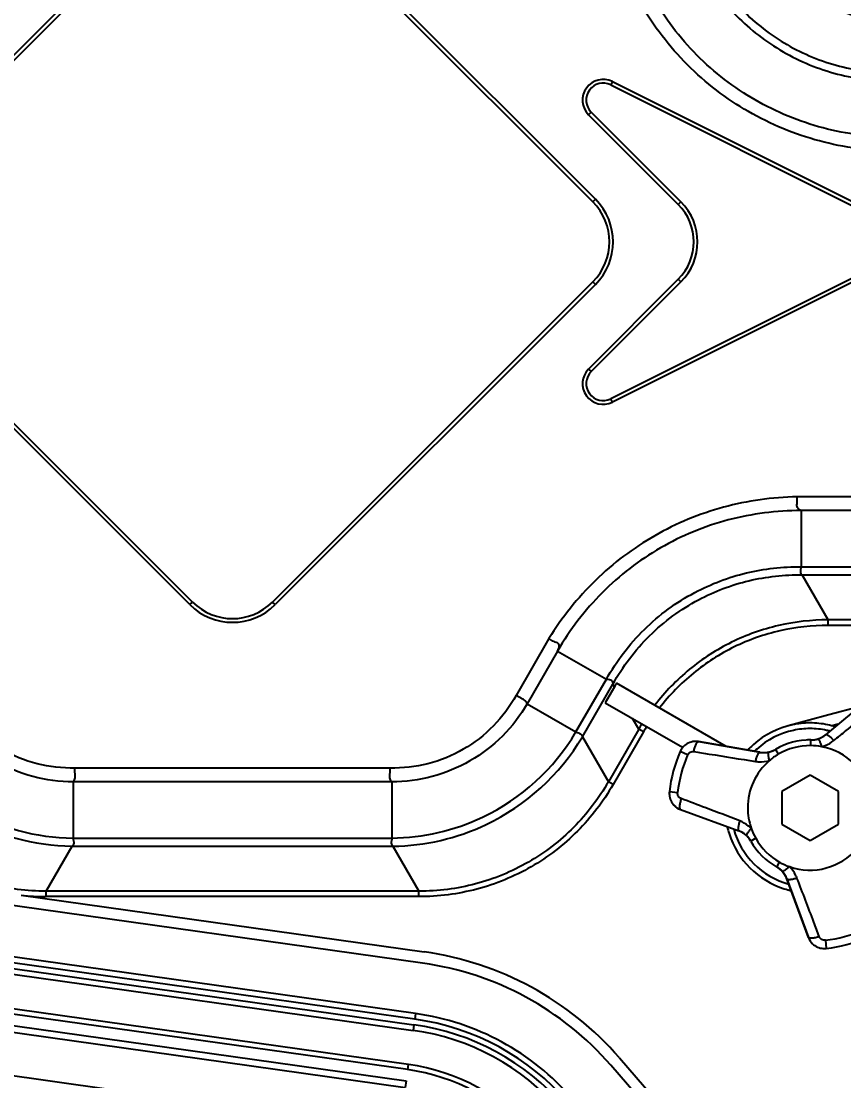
# Model space of a CAD drawing. Header units: millimetres. Extents: x -1070 to 42146, y 1440 to 12921.
# Drawn here: x 2163.9 to 2236.6, y 2947.4 to 3041 of the extents above; entities that cross this region are included whole.
import ezdxf

# ---------------------------------------------------------------- set-up
doc = ezdxf.new("R2010")
doc.units = ezdxf.units.MM
doc.layers.add('DIM', color=4, linetype='Continuous')
doc.layers.add('n', color=7, linetype='Continuous')
doc.styles.get("Standard").update_dxf_attribs({"font": 'arial.ttf'})
doc.dimstyles.new('ISO-200', dxfattribs={"dimtxt": 30, "dimasz": 25, "dimexe": 1.25, "dimexo": 5, "dimgap": 5, "dimtad": 1, "dimtoh": 1, "dimdec": 1, "dimdsep": 46, "dimtxsty": 'Standard', "dimcen": 2.5, "dimadec": 0, "dimazin": 0, "dimtfac": 1, "dimtdec": 1, "dimtmove": 0, "dimatfit": 3, "dimfxl": 1, "dimarcsym": 0})

# ---------------------------------------------------------------- blocks, each defined once
blk = doc.blocks.new('*D68')
at = {"layer": 'Defpoints', "color": 0, "transparency": 16777216}
for p in [(2305.583, 3339.041), (1878.409, 2805.541), (2305.583, 2805.541)]:
    blk.add_point(p, dxfattribs=at)
at = {"layer": 'DIM', "color": 0, "lineweight": -2, "transparency": 16777216}
for p, q in [((2300.583, 3339.041), (1877.159, 3339.041)), ((1878.409, 3314.041), (1878.409, 2830.541)), ((2300.583, 2805.541), (1877.159, 2805.541))]:
    blk.add_line(p, q, dxfattribs=at)
at = {"layer": 'DIM', "color": 0, "transparency": 16777216}
for points in [[(1874.242, 3314.041), (1882.575, 3314.041), (1878.409, 3339.041)], [(1874.242, 2830.541), (1882.575, 2830.541), (1878.409, 2805.541)]]:
    blk.add_solid(points, dxfattribs=at)
at = {"layer": 'DIM', "color": 0, "lineweight": -3, "transparency": 16777216, "insert": (1834.957, 3050.091), "char_height": 30, "attachment_point": 2, "rotation": 90}
blk.add_mtext('533.5 [1\'-9"]', dxfattribs=at)

msp = doc.modelspace()

# ---------------------------------------------------------------- linework, layer by layer
at = {"layer": 'n', "color": 7, "linetype": 'Continuous', "lineweight": -3, "true_color": 0xffffff}
for p, q in [((2150.533, 3025.306), (2178.818, 3053.59)), ((2186.348, 3053.59), (2214.633, 3025.306)), ((2150.763, 3025.076), (2179.047, 3053.361)), ((2186.118, 3053.361), (2214.403, 3025.076)), ((2216.129, 3035.698), (2215.984, 3035.407)), ((2215.984, 3035.407), (2241.033, 3022.882)), ((2216.129, 3035.698), (2241.178, 3023.173)), ((2214.023, 3032.775), (2214.252, 3033.005)), ((2222.181, 3025.076), (2214.252, 3033.005)), ((2221.951, 3024.846), (2214.023, 3032.775)), ((2214.633, 3025.306), (2214.403, 3025.076)), ((2221.951, 3024.846), (2222.181, 3025.076)), ((2241.033, 3020.199), (2215.984, 3007.675)), ((2241.178, 3019.908), (2216.129, 3007.384)), ((2214.023, 3010.307), (2221.951, 3018.235)), ((2221.951, 3018.235), (2222.181, 3018.005)), ((2178.818, 2989.491), (2150.533, 3017.775)), ((2179.047, 2989.721), (2150.763, 3018.005)), ((2214.403, 3018.005), (2186.118, 2989.721)), ((2214.633, 3017.775), (2186.348, 2989.491)), ((2214.252, 3010.077), (2222.181, 3018.005)), ((2214.633, 3017.775), (2214.403, 3018.005)), ((2214.023, 3010.307), (2214.252, 3010.077)), ((2216.129, 3007.384), (2215.984, 3007.675)), ((2245.583, 2999.02), (2232.447, 2999.02)), ((2232.792, 2997.803), (2232.792, 2992.837)), ((2245.583, 2997.802), (2232.792, 2997.803)), ((2232.792, 2992.837), (2247.435, 2992.837)), ((2232.894, 2992.123), (2247.398, 2992.123)), ((2235.189, 2988.147), (2232.894, 2992.123)), ((2178.818, 2989.491), (2179.047, 2989.721)), ((2186.348, 2989.491), (2186.118, 2989.721)), ((2235.189, 2987.664), (2235.189, 2988.147)), ((2246.88, 2988.147), (2235.189, 2988.147)), ((2246.867, 2987.664), (2235.189, 2987.664)), ((2210.53, 2986.5), (2207.63, 2981.477)), ((2211.293, 2985.392), (2208.611, 2980.741)), ((2211.293, 2985.392), (2215.597, 2982.908)), ((2212.909, 2978.259), (2215.597, 2982.908)), ((2213.478, 2977.813), (2216.163, 2982.463)), ((2216.304, 2982.22), (2216.163, 2982.463)), ((2226.189, 2976.964), (2216.502, 2982.557)), ((2216.304, 2982.22), (2215.499, 2980.827)), ((2239.18, 2981.524), (2234.96, 2978.004)), ((2208.611, 2980.741), (2212.909, 2978.259)), ((2215.499, 2980.827), (2222.324, 2976.887)), ((2235.256, 2979.754), (2233.517, 2979.288)), ((2237.91, 2980.465), (2235.256, 2979.754)), ((2218.459, 2978.488), (2217.913, 2979.433)), ((2233.517, 2979.288), (2231.642, 2978.785)), ((2236.081, 2978.939), (2235.515, 2978.788)), ((2213.478, 2977.813), (2215.774, 2973.838)), ((2218.459, 2978.488), (2215.774, 2973.838)), ((2218.877, 2978.246), (2216.192, 2973.596)), ((2218.877, 2978.246), (2218.459, 2978.488)), ((2222.324, 2976.887), (2222.343, 2976.875)), ((2229.159, 2976.45), (2223.744, 2977.388)), ((2223.744, 2977.388), (2229.159, 2976.45)), ((2233.649, 2977.04), (2233.655, 2977.54)), ((2222.777, 2976.217), (2222.111, 2976.505)), ((2230.521, 2976.701), (2230.776, 2976.271)), ((2196.496, 2975.051), (2168.67, 2975.051)), ((2233.583, 2974.427), (2231.083, 2972.984)), ((2236.083, 2972.984), (2233.583, 2974.427)), ((2168.519, 2973.833), (2168.519, 2968.87)), ((2196.647, 2973.833), (2168.519, 2973.833)), ((2196.647, 2973.833), (2196.647, 2968.87)), ((2216.192, 2973.596), (2215.774, 2973.838)), ((2221.156, 2972.805), (2221.16, 2972.697)), ((2221.166, 2972.977), (2221.886, 2972.894)), ((2231.083, 2972.984), (2231.083, 2970.097)), ((2236.083, 2970.097), (2236.083, 2972.984)), ((2222.138, 2971.397), (2227.297, 2969.501)), ((2231.083, 2970.097), (2233.583, 2968.654)), ((2233.583, 2968.654), (2236.083, 2970.097)), ((2168.519, 2968.87), (2196.647, 2968.87)), ((2228.787, 2968.848), (2228.351, 2968.603)), ((2166.122, 2964.178), (2168.418, 2968.154)), ((2168.418, 2968.154), (2196.748, 2968.154)), ((2196.748, 2968.154), (2199.043, 2964.178)), ((2230.645, 2966.309), (2230.89, 2966.745)), ((2231.544, 2965.255), (2233.439, 2960.096)), ((2233.439, 2960.096), (2231.544, 2965.255)), ((2199.373, 2957.824), (2157.366, 2963.728)), ((2163.923, 2963.816), (2199.512, 2958.814)), ((2166.122, 2963.695), (2166.122, 2964.178)), ((2199.043, 2964.178), (2166.122, 2964.178)), ((2199.043, 2963.695), (2199.043, 2964.178)), ((2231.642, 2964.296), (2231.923, 2964.221)), ((2199.043, 2963.695), (2166.122, 2963.695)), ((2198.747, 2953.368), (2156.74, 2959.272)), ((2234.936, 2959.844), (2235.019, 2959.124)), ((2156.601, 2958.281), (2198.608, 2952.378)), ((2198.677, 2952.873), (2156.67, 2958.776)), ((2156.531, 2957.786), (2198.538, 2951.883)), ((2198.115, 2948.87), (2156.108, 2954.774)), ((2198.051, 2948.417), (2156.044, 2954.32)), ((2158.538, 2952.96), (2197.912, 2947.426)), ((2198.747, 2953.368), (2198.677, 2952.873)), ((2158.457, 2952.38), (2197.83, 2946.846)), ((2198.608, 2952.378), (2198.538, 2951.883)), ((2198.051, 2948.417), (2198.115, 2948.87)), ((2238.984, 2922.352), (2215.992, 2948.801)), ((2216.747, 2949.457), (2239.738, 2923.008)), ((2197.297, 2943.055), (2157.924, 2948.589)), ((2197.912, 2947.426), (2197.83, 2946.846))]:
    msp.add_line(p, q, dxfattribs=at)
for centre, radius, start, end in [((2215.313, 3034.065), 1.825, 63.43495, 225), ((2215.313, 3034.065), 1.5, 63.43495, 225), ((2210.867, 3021.541), 5, 315, 45), ((2210.867, 3021.541), 5.325, 315, 45), ((2218.645, 3021.541), 4.675, 315, 45), ((2218.645, 3021.541), 5, 315, 45), ((2215.313, 3009.016), 1.825, 135, 296.56505), ((2215.313, 3009.016), 1.5, 135, 296.56505), ((2182.583, 2993.256), 5.325, 225, 315), ((2182.583, 2993.256), 5, 225, 315), ((2235.58, 2968.579), 19.782, 148.35942, 149.94059), ((2235.599, 2968.571), 19.319, 148.32822, 149.9473), ((2233.583, 2971.541), 7.5, 101.99316, 131.66413), ((2233.583, 2971.541), 7.5, 90, 101.99316), ((2233.583, 2971.541), 7.5, 78.00638, 90), ((2233.583, 2971.541), 7.5, 72.8264, 78.00638), ((2196.468, 2987.955), 19.088, 295.42337, 329.47032), ((2196.504, 2987.893), 19.74, 295.42404, 329.29952), ((2233.583, 2971.541), 7, 102.07885, 132.18991), ((2233.583, 2971.541), 7, 90, 102.07885), ((2233.583, 2971.541), 7, 77.91995, 90), ((2233.679, 2979.54), 2, 287.13571, 309.82593), ((2233.679, 2979.54), 2, 296.31436, 299.66625), ((2233.679, 2979.54), 2, 299.66625, 300.03536), ((2233.679, 2979.54), 2, 300.03536, 303.08297), ((2233.679, 2979.54), 2, 303.08297, 303.55242), ((2233.679, 2979.54), 2, 303.55242, 304.66091), ((2233.679, 2979.54), 2, 304.66091, 307.23259), ((2233.679, 2979.54), 2, 307.23259, 308.81889), ((2233.679, 2979.54), 2, 308.81889, 309.82593), ((2233.583, 2971.541), 7, 75.5497, 77.91995), ((2223.488, 2975.91), 1.5, 105.72607, 146.13622), ((2223.488, 2975.91), 1.5, 105.71909, 106.43092), ((2223.488, 2975.91), 1.5, 80.17406, 105.72607), ((2223.488, 2975.91), 1.5, 99.28557, 105.71909), ((2223.488, 2975.91), 1.5, 95.88083, 99.28557), ((2223.488, 2975.91), 1.5, 92.91145, 95.88083), ((2223.488, 2975.91), 1.5, 88.97578, 92.91145), ((2223.488, 2975.91), 1.5, 86.5424, 88.97578), ((2223.488, 2975.91), 1.5, 80.17406, 86.5424), ((2233.583, 2971.541), 7.5, 132.37748, 137.17364), ((2233.583, 2971.541), 7.5, 131.66413, 132.37748), ((2233.583, 2971.541), 6, 89.31328, 120.68672), ((2233.583, 2971.541), 5.5, 89.31665, 120.68505), ((2233.583, 2971.541), 6, 89.31328, 92.79922), ((2233.578, 2971.493), 5.548, 79.2367, 89.27234), ((2233.679, 2979.54), 2, 269.31328, 287.13571), ((2233.679, 2979.54), 2, 269.31328, 273.1872), ((2233.679, 2979.54), 2, 273.1872, 276.67966), ((2233.679, 2979.54), 2, 276.67966, 277.04781), ((2233.679, 2979.54), 2, 277.04781, 280.45841), ((2233.679, 2979.54), 2, 280.45841, 280.8943), ((2233.679, 2979.54), 2, 280.8943, 284.26152), ((2233.679, 2979.54), 2, 284.26152, 284.53068), ((2233.679, 2979.54), 2, 284.53068, 287.9459), ((2233.679, 2979.54), 2, 287.9459, 288.73477), ((2233.679, 2979.54), 2, 288.73477, 292.13937), ((2233.679, 2979.54), 2, 292.13937, 295.50372), ((2233.679, 2979.54), 2, 295.50372, 296.31436), ((2233.583, 2971.541), 5.5, 10.80767, 79.1928), ((2233.583, 2971.541), 12.5, 156.59798, 173.40202), ((2233.583, 2971.541), 11.775, 156.59798, 173.40202), ((2223.488, 2975.91), 1.5, 146.13622, 156.59798), ((2223.488, 2975.91), 1.5, 150.23144, 156.59798), ((2223.488, 2975.91), 1.5, 146.1359, 150.23144), ((2223.488, 2975.91), 1.5, 145.09584, 146.1359), ((2233.583, 2971.541), 7, 132.18991, 134.43829), ((2229.5, 2978.421), 2, 260.17406, 282.86424), ((2229.5, 2978.421), 2, 260.17406, 261.18111), ((2229.5, 2978.421), 2, 261.18111, 262.28089), ((2229.5, 2978.421), 2, 262.28089, 262.7916), ((2229.5, 2978.421), 2, 262.7916, 265.21452), ((2229.5, 2978.421), 2, 265.21452, 266.44758), ((2229.5, 2978.421), 2, 266.44758, 266.91744), ((2229.5, 2978.421), 2, 266.91744, 269.96155), ((2229.5, 2978.421), 2, 269.96155, 270.33488), ((2229.5, 2978.421), 2, 270.33488, 273.68677), ((2229.5, 2978.421), 2, 273.68677, 274.49747), ((2229.5, 2978.421), 2, 274.49747, 277.86063), ((2229.5, 2978.421), 2, 277.86063, 281.26657), ((2229.5, 2978.421), 2, 281.26657, 282.05342), ((2229.5, 2978.421), 2, 282.05342, 285.46932), ((2229.5, 2978.421), 2, 282.86424, 300.68672), ((2233.612, 2971.501), 5.549, 120.72977, 130.76454), ((2229.5, 2978.421), 2, 285.46932, 288.98578), ((2229.5, 2978.421), 2, 288.98578, 289.57272), ((2229.5, 2978.421), 2, 289.57272, 292.91875), ((2229.5, 2978.421), 2, 292.91875, 293.38922), ((2229.5, 2978.421), 2, 293.38922, 296.94634), ((2229.5, 2978.421), 2, 296.94634, 300.68672), ((2233.583, 2971.541), 5.5, 130.80912, 179.99921), ((2222.656, 2972.805), 1.5, 173.40202, 180), ((2222.656, 2972.805), 1.5, 174.13555, 180), ((2222.656, 2972.805), 1.5, 180, 184.124), ((2222.656, 2972.805), 1.5, 184.124, 184.4986), ((2222.656, 2972.805), 1.5, 184.12413, 223.6139), ((2222.656, 2972.805), 1.5, 173.40202, 174.13555), ((1971.982, 2304.283), 713.395, 69.28094, 69.466455), ((2168.699, 2987.969), 19.101, 240.01923, 269.46095), ((2222.656, 2972.805), 1.5, 223.6139, 249.82603), ((2222.656, 2972.805), 1.5, 224.23834, 226.07255), ((2222.656, 2972.805), 1.5, 226.07255, 229.27215), ((2222.656, 2972.805), 1.5, 229.27215, 232.32058), ((2222.656, 2972.805), 1.5, 232.32058, 235.44495), ((2222.656, 2972.805), 1.5, 235.44495, 238.11111), ((2222.656, 2972.805), 1.5, 238.11111, 241.76378), ((2222.656, 2972.805), 1.5, 241.76378, 243.96447), ((2222.656, 2972.805), 1.5, 243.96447, 249.82603), ((2115.454, 2683.179), 308.246, 68.71067, 69.30808), ((2233.583, 2971.541), 5.5, 179.99921, 199.1901), ((2168.661, 2987.901), 19.747, 240.01267, 269.29585), ((2196.462, 2987.994), 19.126, 270.55265, 295.38847), ((2196.503, 2987.91), 19.756, 270.70877, 295.40666), ((2233.583, 2971.541), 7.5, 192.82653, 197.62165), ((2233.583, 2971.541), 7, 195.57173, 254.44305), ((2226.607, 2967.624), 2, 47.13575, 69.82593), ((2226.607, 2967.624), 2, 68.81889, 69.82593), ((2226.607, 2967.624), 2, 67.23259, 68.81889), ((2226.607, 2967.624), 2, 64.79328, 67.23259), ((2226.607, 2967.624), 2, 63.55242, 64.79328), ((2226.607, 2967.624), 2, 63.08297, 63.55242), ((2226.607, 2967.624), 2, 60.03534, 63.08297), ((2226.607, 2967.624), 2, 59.66626, 60.03534), ((2226.607, 2967.624), 2, 56.31436, 59.66626), ((2233.623, 2971.559), 5.544, 199.23023, 209.27265), ((2233.583, 2971.541), 7.5, 197.62165, 252.37955), ((2226.607, 2967.624), 2, 55.50372, 56.31436), ((2226.607, 2967.624), 2, 52.13937, 55.50372), ((2226.607, 2967.624), 2, 48.73477, 52.13937), ((2226.607, 2967.624), 2, 47.94591, 48.73477), ((2226.607, 2967.624), 2, 44.7246, 47.94591), ((2226.607, 2967.624), 2, 29.31328, 47.13575), ((2226.607, 2967.624), 2, 44.26243, 44.7246), ((2226.607, 2967.624), 2, 40.72633, 44.26243), ((2226.607, 2967.624), 2, 40.457, 40.72633), ((2226.607, 2967.624), 2, 37.0501, 40.457), ((2226.607, 2967.624), 2, 36.67701, 37.0501), ((2226.607, 2967.624), 2, 33.18826, 36.67701), ((2226.607, 2967.624), 2, 29.31328, 33.18826), ((2233.583, 2971.541), 6, 209.31328, 240.68672), ((2233.583, 2971.541), 5.5, 209.31299, 240.68979), ((2233.583, 2971.541), 5.5, 250.8093, 319.19041), ((2233.602, 2971.584), 5.547, 240.73266, 250.76646), ((2229.666, 2964.565), 2, 42.86422, 60.68672), ((2229.666, 2964.565), 2, 56.95109, 60.68672), ((2229.666, 2964.565), 2, 53.39132, 56.95109), ((2229.666, 2964.565), 2, 52.91628, 53.39132), ((2229.666, 2964.565), 2, 49.57143, 52.91628), ((2229.666, 2964.565), 2, 49.27367, 49.57143), ((2229.666, 2964.565), 2, 48.98467, 49.27367), ((2229.666, 2964.565), 2, 45.67587, 48.98467), ((2229.666, 2964.565), 2, 45.25355, 45.67587), ((2229.666, 2964.565), 2, 42.05342, 45.25355), ((2229.666, 2964.565), 2, 20.17406, 42.86422), ((2229.666, 2964.565), 2, 41.26657, 42.05342), ((2229.666, 2964.565), 2, 37.86063, 41.26657), ((2229.666, 2964.565), 2, 34.49747, 37.86063), ((2229.666, 2964.565), 2, 33.68676, 34.49747), ((2229.666, 2964.565), 2, 30.33488, 33.68676), ((2229.666, 2964.565), 2, 29.96155, 30.33488), ((2229.666, 2964.565), 2, 26.91744, 29.96155), ((2229.666, 2964.565), 2, 26.44758, 26.91744), ((2229.666, 2964.565), 2, 25.21452, 26.44758), ((2229.666, 2964.565), 2, 22.84702, 25.21452), ((2229.666, 2964.565), 2, 21.18111, 22.84702), ((2229.666, 2964.565), 2, 20.17406, 21.18111), ((2166.13, 2983.917), 20.221, 263.73406, 269.97892), ((2233.583, 2971.541), 7.5, 252.37955, 257.17332), ((2234.847, 2960.614), 1.5, 200.17406, 206.5424), ((2234.847, 2960.614), 1.5, 200.17406, 225.72607), ((2233.583, 2971.541), 11.775, 276.59798, 293.40202), ((2233.583, 2971.541), 12.5, 276.59798, 293.40202), ((2233.583, 2971.541), 12.5, 276.59798, 293.40202), ((2234.847, 2960.614), 1.5, 206.5424, 208.97578), ((2234.847, 2960.614), 1.5, 208.97578, 212.91145), ((2234.847, 2960.614), 1.5, 212.91145, 215.88083), ((2234.847, 2960.614), 1.5, 215.88083, 219.28557), ((2234.847, 2960.614), 1.5, 219.28557, 225.71909), ((2234.847, 2960.614), 1.5, 225.71909, 226.43092), ((2234.847, 2960.614), 1.5, 225.72607, 266.13622), ((2234.847, 2960.614), 1.5, 265.09584, 266.1359), ((2234.847, 2960.614), 1.5, 266.13622, 276.59798), ((2234.847, 2960.614), 1.5, 266.1359, 270.23144), ((2234.847, 2960.614), 1.5, 270.23144, 276.59798), ((2195.615, 2931.087), 28, 41, 82), ((2195.615, 2931.087), 27, 41, 82), ((2195.615, 2931.087), 22, 81.94823, 82), ((2195.615, 2931.087), 22, 41, 81.94823), ((2195.615, 2931.087), 22.5, 41, 82), ((2195.615, 2931.087), 21, 41, 82), ((2195.615, 2931.087), 21.5, 41, 82), ((2195.615, 2931.087), 17.958, 41, 82), ((2195.615, 2931.087), 17.5, 41, 82)]:
    msp.add_arc(centre, radius, start, end, dxfattribs=at)
for centre, major_axis, start_param, end_param in [((2244.419, 3061.239), (10.468, 18.131), 2.637557, 3.645628), ((2233.835, 2971.174), (-10.468, 18.131), 0.484694, 0.504035)]:
    msp.add_ellipse(centre, major_axis=major_axis, ratio=0.955319, start_param=start_param, end_param=end_param, dxfattribs=at)
for points, knots in [([(2223.967, 3045.673), (2224.818, 3044.165), (2226.92, 3041.355), (2229.696, 3039.204), (2231.196, 3038.338)], [0, 0, 0, 0, 0.499943, 1, 1, 1, 1]), ([(2224.592, 3046.018), (2225.415, 3044.569), (2227.442, 3041.868), (2230.114, 3039.798), (2231.558, 3038.965)], [0, 0, 0, 0, 0.499885, 1, 1, 1, 1]), ([(2241.147, 3029.562), (2238.884, 3029.57), (2234.338, 3030.168), (2227.995, 3032.792), (2222.551, 3036.973), (2219.76, 3040.611), (2218.621, 3042.567)], [0, 0, 0, 0, 0.250011, 0.499999, 0.749988, 1, 1, 1, 1]), ([(2241.164, 3030.779), (2239.002, 3030.776), (2234.657, 3031.331), (2228.593, 3033.829), (2223.398, 3037.831), (2220.745, 3041.317), (2219.667, 3043.19)], [0, 0, 0, 0, 0.250012, 0.499999, 0.749987, 1, 1, 1, 1]), ([(2231.558, 3038.965), (2233.002, 3038.131), (2236.131, 3036.851), (2239.483, 3036.446), (2241.15, 3036.459)], [0, 0, 0, 0, 0.500115, 1, 1, 1, 1]), ([(2231.196, 3038.338), (2232.696, 3037.472), (2235.948, 3036.143), (2239.432, 3035.728), (2241.164, 3035.745)], [0, 0, 0, 0, 0.500056, 1, 1, 1, 1]), ([(2232.447, 2999.02), (2230.257, 2998.982), (2225.868, 2998.368), (2220.753, 2996.248), (2217.082, 2993.832), (2213.754, 2990.967), (2211.674, 2988.367), (2210.53, 2986.5)], [0, 0, 0, 0, 0.249889, 0.499785, 0.624974, 0.750151, 1, 1, 1, 1]), ([(2232.791, 2997.803), (2232.74, 2997.83), (2232.643, 2997.89), (2232.516, 2998.001), (2232.433, 2998.148), (2232.425, 2998.317), (2232.445, 2998.487), (2232.46, 2998.723), (2232.448, 2998.901), (2232.447, 2999.02)], [0, 0, 0, 0, 0.125695, 0.249153, 0.364871, 0.483138, 0.610602, 0.740472, 1, 1, 1, 1]), ([(2232.792, 2997.805), (2230.63, 2997.805), (2226.286, 2997.252), (2221.228, 2995.162), (2217.621, 2992.751), (2214.372, 2989.879), (2212.369, 2987.267), (2211.29, 2985.394)], [0, 0, 0, 0, 0.249881, 0.499772, 0.624981, 0.750175, 1, 1, 1, 1]), ([(2223.409, 2990.565), (2224.127, 2990.947), (2225.611, 2991.622), (2228.72, 2992.578), (2231.171, 2992.855), (2232.792, 2992.838)], [0, 0, 0, 0, 0.250305, 0.500596, 1, 1, 1, 1]), ([(2232.78, 2992.837), (2232.762, 2992.756), (2232.74, 2992.606), (2232.723, 2992.4), (2232.763, 2992.222), (2232.849, 2992.148), (2232.894, 2992.123)], [0, 0, 0, 0, 0.32028, 0.587442, 0.800704, 1, 1, 1, 1]), ([(2223.746, 2989.927), (2225.142, 2990.67), (2228.136, 2991.8), (2231.315, 2992.142), (2232.895, 2992.121)], [0, 0, 0, 0, 0.500167, 1, 1, 1, 1]), ([(2215.595, 2982.909), (2216.499, 2984.513), (2218.206, 2986.749), (2221.021, 2989.147), (2222.594, 2990.131), (2223.409, 2990.565)], [0, 0, 0, 0, 0.499268, 0.749618, 1, 1, 1, 1]), ([(2216.165, 2982.461), (2217.04, 2984.024), (2219.23, 2986.928), (2222.164, 2989.085), (2223.746, 2989.927)], [0, 0, 0, 0, 0.499842, 1, 1, 1, 1]), ([(2235.189, 2988.147), (2233.718, 2988.146), (2230.767, 2987.812), (2226.576, 2986.321), (2222.836, 2983.912), (2220.772, 2981.775), (2219.877, 2980.609)], [0, 0, 0, 0, 0.25002, 0.500006, 0.749988, 1, 1, 1, 1]), ([(2235.189, 2987.664), (2233.76, 2987.664), (2230.892, 2987.344), (2226.818, 2985.902), (2223.179, 2983.569), (2221.169, 2981.497), (2220.297, 2980.366)], [0, 0, 0, 0, 0.250019, 0.500004, 0.74999, 1, 1, 1, 1]), ([(2211.294, 2985.393), (2211.327, 2985.461), (2211.387, 2985.598), (2211.447, 2985.796), (2211.429, 2986.005), (2211.261, 2986.121), (2211.075, 2986.187), (2210.882, 2986.275), (2210.705, 2986.389), (2210.589, 2986.464), (2210.53, 2986.5)], [0, 0, 0, 0, 0.137319, 0.271601, 0.38096, 0.488973, 0.61683, 0.747035, 0.873328, 1, 1, 1, 1]), ([(2215.603, 2982.918), (2215.69, 2982.917), (2215.847, 2982.9), (2216.052, 2982.812), (2216.169, 2982.649), (2216.171, 2982.524), (2216.163, 2982.463)], [0, 0, 0, 0, 0.314539, 0.568972, 0.780998, 1, 1, 1, 1]), ([(2168.519, 2973.832), (2167.317, 2973.835), (2164.902, 2974.153), (2161.53, 2975.545), (2158.64, 2977.769), (2157.158, 2979.701), (2156.554, 2980.74)], [0, 0, 0, 0, 0.250012, 0.500061, 0.750062, 1, 1, 1, 1]), ([(2168.67, 2975.051), (2167.547, 2975.03), (2165.286, 2975.294), (2162.127, 2976.575), (2159.438, 2978.669), (2158.08, 2980.496), (2157.536, 2981.477)], [0, 0, 0, 0, 0.25001, 0.500046, 0.750044, 1, 1, 1, 1]), ([(2207.63, 2981.477), (2207.085, 2980.495), (2205.727, 2978.668), (2203.037, 2976.575), (2199.879, 2975.294), (2197.618, 2975.03), (2196.496, 2975.051)], [0, 0, 0, 0, 0.250019, 0.500054, 0.750048, 1, 1, 1, 1]), ([(2208.611, 2980.74), (2208.007, 2979.701), (2206.525, 2977.768), (2203.634, 2975.544), (2200.263, 2974.153), (2197.848, 2973.835), (2196.647, 2973.832)], [0, 0, 0, 0, 0.250015, 0.50005, 0.750049, 1, 1, 1, 1]), ([(2208.61, 2980.739), (2208.57, 2980.828), (2208.479, 2980.979), (2208.276, 2981.135), (2208.06, 2981.234), (2207.845, 2981.351), (2207.702, 2981.436), (2207.63, 2981.477)], [0, 0, 0, 0, 0.232007, 0.412424, 0.603482, 0.800591, 1, 1, 1, 1]), ([(2235.692, 2977.495), (2236.054, 2977.785), (2237.487, 2978.94), (2238.911, 2980.108), (2239.975, 2980.984)], [0, 0, 0, 0, 0.251768, 1, 1, 1, 1]), ([(2212.903, 2978.247), (2212.972, 2978.202), (2213.123, 2978.167), (2213.36, 2978.079), (2213.473, 2977.914), (2213.478, 2977.813)], [0, 0, 0, 0, 0.32663, 0.599304, 1, 1, 1, 1]), ([(2234.96, 2978.004), (2234.985, 2978.026), (2235.06, 2978.016), (2235.148, 2977.974), (2235.289, 2977.885), (2235.474, 2977.726), (2235.619, 2977.577), (2235.692, 2977.495)], [0, 0, 0, 0, 0.108654, 0.203091, 0.326717, 0.644109, 1, 1, 1, 1]), ([(2223.326, 2976.523), (2223.348, 2976.636), (2223.401, 2976.852), (2223.488, 2977.1), (2223.575, 2977.259), (2223.638, 2977.347), (2223.707, 2977.394), (2223.744, 2977.388)], [0, 0, 0, 0, 0.348054, 0.665338, 0.790331, 0.886545, 1, 1, 1, 1]), ([(2234.268, 2977.629), (2234.276, 2977.631), (2234.3, 2977.621), (2234.349, 2977.562), (2234.425, 2977.425), (2234.519, 2977.208), (2234.582, 2977.036), (2234.614, 2976.943)], [0, 0, 0, 0, 0.03108, 0.087781, 0.299086, 0.622513, 1, 1, 1, 1]), ([(2234.614, 2976.944), (2234.714, 2976.972), (2235.098, 2977.101), (2235.456, 2977.307), (2235.692, 2977.495)], [0, 0, 0, 0, 0.255484, 1, 1, 1, 1]), ([(2222.777, 2976.217), (2222.823, 2976.319), (2222.943, 2976.458), (2223.158, 2976.53), (2223.271, 2976.53), (2223.326, 2976.523)], [0, 0, 0, 0, 0.502258, 0.752413, 1, 1, 1, 1]), ([(2223.326, 2976.523), (2223.778, 2976.447), (2225.594, 2976.146), (2227.412, 2975.852), (2228.779, 2975.643)], [0, 0, 0, 0, 0.248736, 1, 1, 1, 1]), ([(2228.779, 2975.643), (2228.802, 2975.75), (2228.852, 2975.951), (2228.933, 2976.182), (2229.011, 2976.33), (2229.066, 2976.41), (2229.126, 2976.456), (2229.159, 2976.45)], [0, 0, 0, 0, 0.355892, 0.673284, 0.796909, 0.891346, 1, 1, 1, 1]), ([(2229.989, 2975.704), (2229.97, 2975.8), (2229.939, 2975.981), (2229.911, 2976.216), (2229.908, 2976.372), (2229.922, 2976.448), (2229.938, 2976.469), (2229.945, 2976.471)], [0, 0, 0, 0, 0.377486, 0.700914, 0.912219, 0.96892, 1, 1, 1, 1]), ([(2168.517, 2973.833), (2168.574, 2973.911), (2168.66, 2974.066), (2168.695, 2974.319), (2168.673, 2974.556), (2168.667, 2974.802), (2168.67, 2974.968), (2168.67, 2975.051)], [0, 0, 0, 0, 0.23211, 0.412487, 0.603522, 0.80061, 1, 1, 1, 1]), ([(2196.648, 2973.833), (2196.591, 2973.911), (2196.505, 2974.066), (2196.47, 2974.319), (2196.492, 2974.556), (2196.498, 2974.802), (2196.496, 2974.968), (2196.496, 2975.051)], [0, 0, 0, 0, 0.232155, 0.412509, 0.603539, 0.800622, 1, 1, 1, 1]), ([(2228.779, 2975.643), (2228.878, 2975.628), (2229.281, 2975.587), (2229.692, 2975.63), (2229.988, 2975.704)], [0, 0, 0, 0, 0.246224, 1, 1, 1, 1]), ([(2166.122, 2964.178), (2164.44, 2964.177), (2161.059, 2964.608), (2156.34, 2966.554), (2152.297, 2969.667), (2150.232, 2972.38), (2149.392, 2973.838)], [0, 0, 0, 0, 0.250021, 0.499998, 0.749975, 1, 1, 1, 1]), ([(2215.774, 2973.838), (2214.934, 2972.38), (2212.869, 2969.667), (2208.825, 2966.554), (2204.107, 2964.608), (2200.726, 2964.177), (2199.043, 2964.178)], [0, 0, 0, 0, 0.250022, 0.499998, 0.749975, 1, 1, 1, 1]), ([(2216.192, 2973.596), (2215.33, 2972.103), (2213.212, 2969.325), (2209.067, 2966.136), (2204.232, 2964.141), (2200.767, 2963.696), (2199.043, 2963.695)], [0, 0, 0, 0, 0.250019, 0.499998, 0.749978, 1, 1, 1, 1]), ([(2222.209, 2972.355), (2222.158, 2972.376), (2222.06, 2972.432), (2221.91, 2972.602), (2221.875, 2972.782), (2221.886, 2972.894)], [0, 0, 0, 0, 0.247564, 0.497755, 1, 1, 1, 1]), ([(2222.209, 2972.355), (2222.172, 2972.245), (2222.109, 2972.033), (2222.061, 2971.774), (2222.057, 2971.593), (2222.067, 2971.485), (2222.103, 2971.41), (2222.138, 2971.397)], [0, 0, 0, 0, 0.348056, 0.66534, 0.790332, 0.886545, 1, 1, 1, 1]), ([(2227.372, 2970.39), (2227.337, 2970.286), (2227.281, 2970.086), (2227.235, 2969.846), (2227.229, 2969.679), (2227.237, 2969.583), (2227.266, 2969.513), (2227.297, 2969.501)], [0, 0, 0, 0, 0.355908, 0.673294, 0.796913, 0.891345, 1, 1, 1, 1]), ([(2228.388, 2969.732), (2228.314, 2969.804), (2228.01, 2970.072), (2227.653, 2970.28), (2227.372, 2970.39)], [0, 0, 0, 0, 0.255484, 1, 1, 1, 1]), ([(2228.389, 2969.733), (2228.324, 2969.658), (2228.207, 2969.518), (2228.066, 2969.328), (2227.985, 2969.194), (2227.959, 2969.122), (2227.962, 2969.096), (2227.968, 2969.09)], [0, 0, 0, 0, 0.377489, 0.700916, 0.912219, 0.96892, 1, 1, 1, 1]), ([(2168.506, 2968.87), (2168.504, 2968.787), (2168.551, 2968.639), (2168.594, 2968.389), (2168.504, 2968.209), (2168.418, 2968.154)], [0, 0, 0, 0, 0.326379, 0.598089, 1, 1, 1, 1]), ([(2196.66, 2968.87), (2196.662, 2968.787), (2196.615, 2968.639), (2196.572, 2968.389), (2196.662, 2968.208), (2196.748, 2968.154)], [0, 0, 0, 0, 0.326363, 0.598035, 1, 1, 1, 1]), ([(2231.775, 2966.346), (2231.701, 2966.282), (2231.56, 2966.165), (2231.37, 2966.024), (2231.236, 2965.943), (2231.164, 2965.917), (2231.138, 2965.92), (2231.132, 2965.926)], [0, 0, 0, 0, 0.377486, 0.700914, 0.912219, 0.968921, 1, 1, 1, 1]), ([(2232.432, 2965.329), (2232.396, 2965.422), (2232.23, 2965.792), (2231.987, 2966.127), (2231.775, 2966.346)], [0, 0, 0, 0, 0.246224, 1, 1, 1, 1]), ([(2232.432, 2965.33), (2232.328, 2965.295), (2232.129, 2965.239), (2231.888, 2965.193), (2231.721, 2965.187), (2231.625, 2965.194), (2231.555, 2965.223), (2231.544, 2965.255)], [0, 0, 0, 0, 0.355892, 0.673284, 0.796909, 0.891346, 1, 1, 1, 1]), ([(2234.397, 2960.167), (2234.236, 2960.596), (2233.589, 2962.32), (2232.935, 2964.041), (2232.432, 2965.33)], [0, 0, 0, 0, 0.248736, 1, 1, 1, 1]), ([(2234.397, 2960.167), (2234.288, 2960.129), (2234.075, 2960.067), (2233.816, 2960.019), (2233.635, 2960.015), (2233.527, 2960.025), (2233.452, 2960.061), (2233.439, 2960.096)], [0, 0, 0, 0, 0.348054, 0.665338, 0.790331, 0.886545, 1, 1, 1, 1]), ([(2234.936, 2959.844), (2234.824, 2959.833), (2234.645, 2959.868), (2234.474, 2960.018), (2234.418, 2960.116), (2234.397, 2960.167)], [0, 0, 0, 0, 0.502258, 0.752413, 1, 1, 1, 1])]:
    msp.add_open_spline(points, degree=3, knots=knots, dxfattribs=at)

# ---------------------------------------------------------------- dimensions: what is measured, and where the dimension line sits
at = {"layer": 'DIM', "color": 7, "lineweight": -3}
dim = msp.add_linear_dim(base=(1878.409, 2805.541), p1=(2305.583, 3339.041), p2=(2305.583, 2805.541), angle=270, dimstyle='ISO-200', dxfattribs=at)
dim.commit()
dim.dimension.update_dxf_attribs({"geometry": '*D68', "text_midpoint": (1878.409, 3050.091), "dimtype": 160})

doc.saveas('drawing.dxf')
